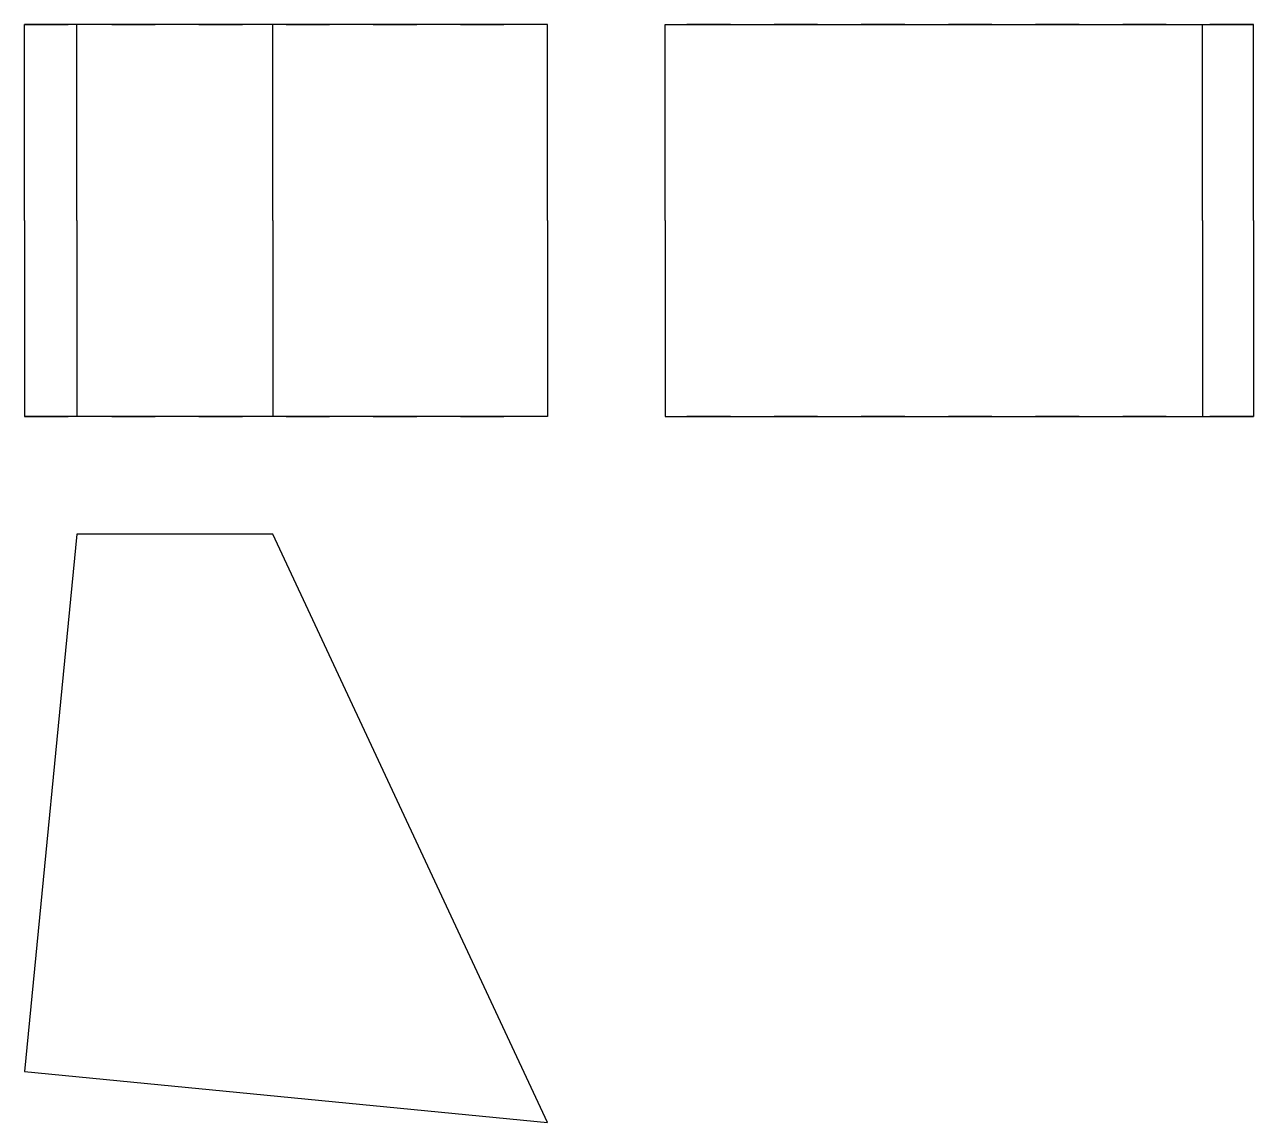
# Model space of a CAD drawing. Extents: x 0 to 2.82, y 0 to 2.52.
import ezdxf

# ---------------------------------------------------------------- set-up
doc = ezdxf.new("R2010")
doc.units = 0
doc.linetypes.add('HIDDEN', pattern=[0.067501, 0.045023, -0.022478])
for name, color, linetype in [('FRONT', 7, 'CONTINUOUS'), ('FRONT_HID', 7, 'HIDDEN'), ('LEFT', 7, 'CONTINUOUS'), ('LEFT_HID', 7, 'HIDDEN'), ('TOP', 7, 'CONTINUOUS')]:
    doc.layers.add(name, color=color, linetype=linetype)

msp = doc.modelspace()

# ---------------------------------------------------------------- linework, layer by layer
at = {"layer": 'FRONT'}
for p, q in [((0, 2.07), (0, 2.52)), ((0.12, 2.52), (0, 2.52)), ((0.12, 2.07), (0.12, 2.52)), ((0.57, 2.52), (0.12, 2.52)), ((1.2, 2.52), (0.57, 2.52)), ((0.57, 2.07), (0.57, 2.52)), ((1.2, 2.07), (1.2, 2.52)), ((0, 2.07), (0, 1.62)), ((0.12, 2.07), (0.12, 1.62)), ((0.57, 2.07), (0.57, 1.62)), ((1.2, 2.07), (1.2, 1.62)), ((0.12, 1.62), (0, 1.62)), ((0.57, 1.62), (0.12, 1.62)), ((1.2, 1.62), (0.57, 1.62))]:
    msp.add_line(p, q, dxfattribs=at)
at = {"layer": 'FRONT_HID', "linetype": 'HIDDEN'}
for p, q in [((0, 2.52), (1.2, 2.52)), ((0, 1.62), (1.2, 1.62))]:
    msp.add_line(p, q, dxfattribs=at)
at = {"layer": 'LEFT'}
for p, q in [((1.47, 2.07), (1.47, 2.52)), ((1.47, 2.52), (2.703234, 2.52)), ((2.703234, 2.07), (2.703234, 2.52)), ((2.703234, 2.52), (2.82, 2.52)), ((2.82, 2.07), (2.82, 2.52)), ((1.47, 2.07), (1.47, 1.62)), ((2.703234, 2.07), (2.703234, 1.62)), ((2.82, 2.07), (2.82, 1.62)), ((1.47, 1.62), (2.703234, 1.62)), ((2.703234, 1.62), (2.82, 1.62))]:
    msp.add_line(p, q, dxfattribs=at)
at = {"layer": 'LEFT_HID', "linetype": 'HIDDEN'}
for p, q in [((2.82, 2.52), (1.47, 2.52)), ((2.82, 1.62), (1.47, 1.62))]:
    msp.add_line(p, q, dxfattribs=at)
at = {"layer": 'TOP'}
for p, q in [((0.12, 1.35), (0, 0.116766)), ((0.57, 1.35), (0.12, 1.35)), ((1.2, 0), (0.57, 1.35)), ((0, 0.116766), (1.2, 0))]:
    msp.add_line(p, q, dxfattribs=at)

doc.saveas('drawing.dxf')
